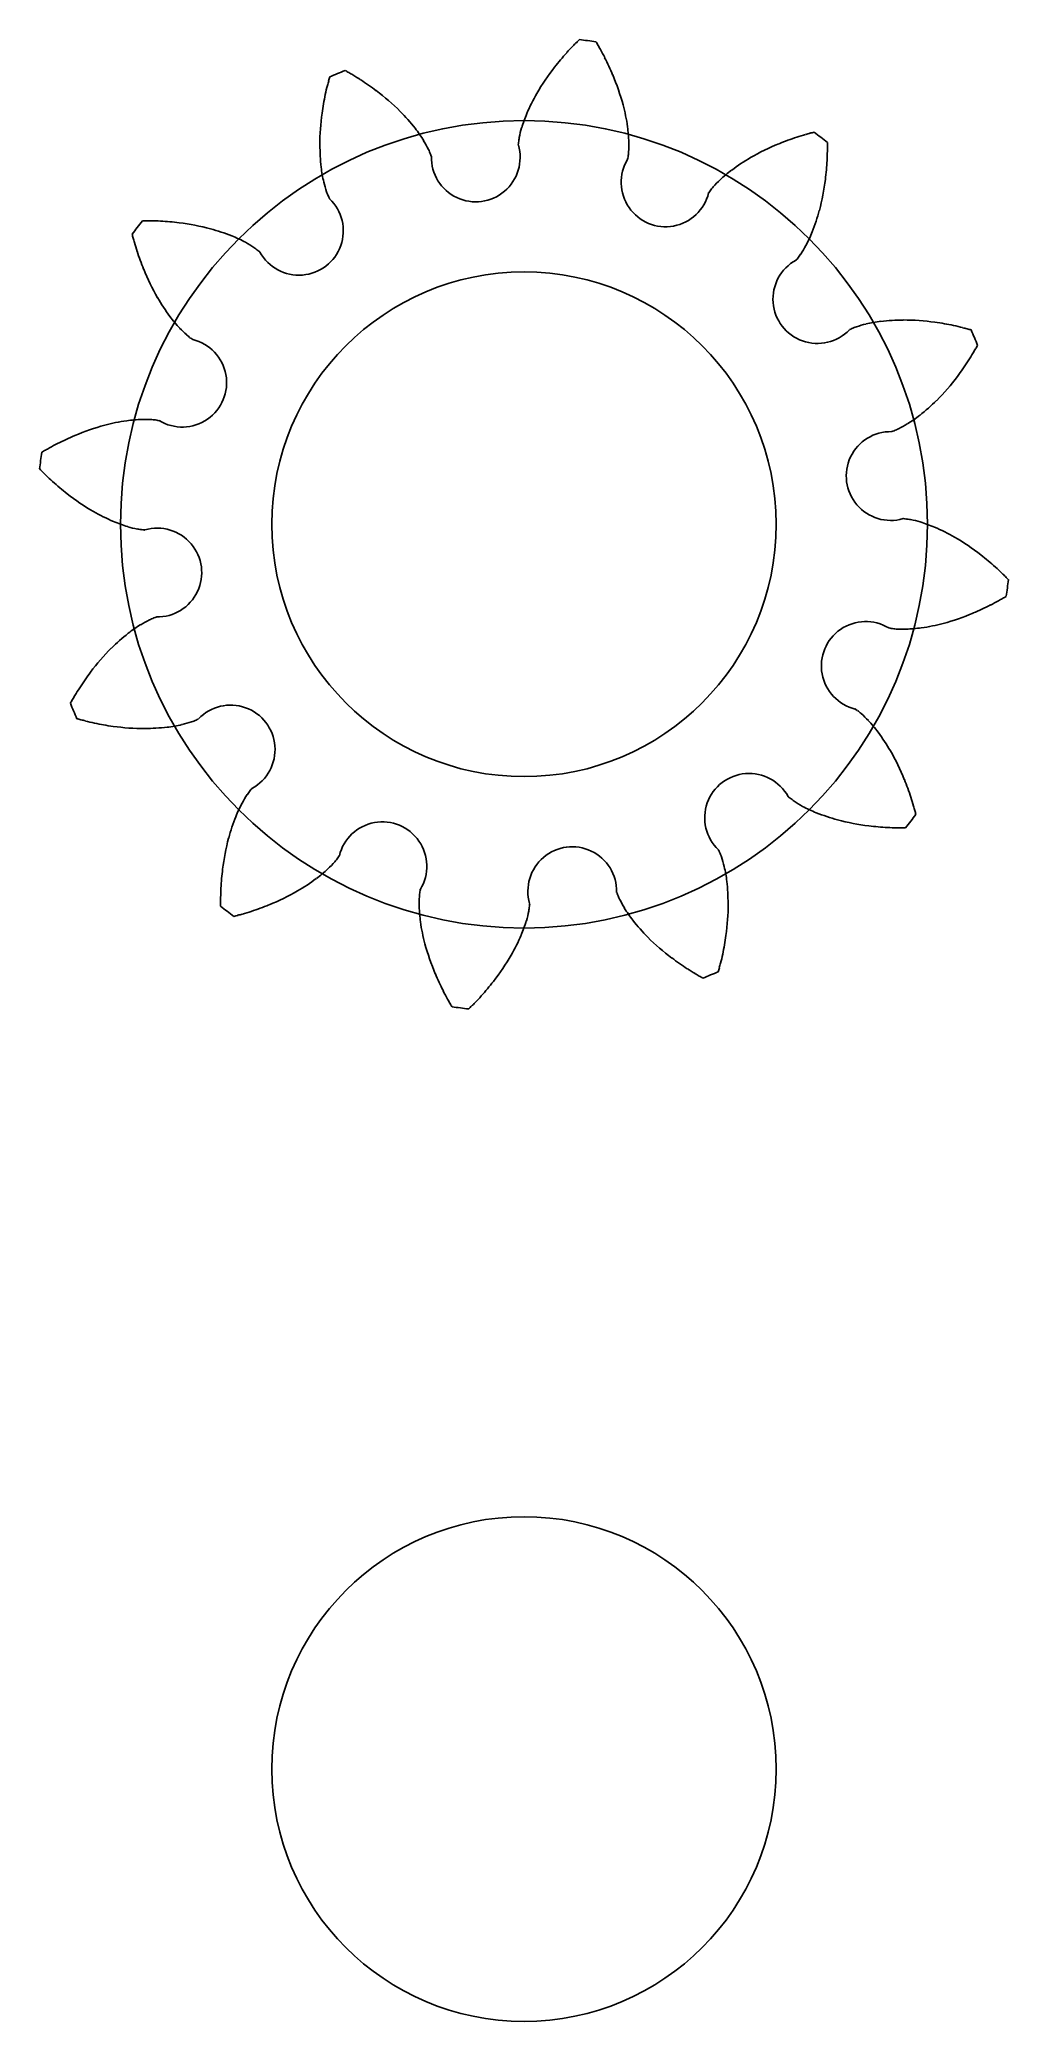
# Model space of a CAD drawing. Extents: x 71 to 129, y 35 to 153.
import ezdxf

# ---------------------------------------------------------------- set-up
doc = ezdxf.new("R2010")
doc.units = 0
doc.header["$LTSCALE"] = 25.4
doc.layers.add('DEFAULT', color=7, linetype='CONTINUOUS')

msp = doc.modelspace()

# ---------------------------------------------------------------- linework, layer by layer
at = {"layer": 'DEFAULT', "color": 7, "linetype": 'CONTINUOUS'}
for centre, radius in [((100, 124), 24), ((100, 124), 15), ((100, 50), 15)]:
    msp.add_circle(centre, radius, dxfattribs=at)
for centre, radius, start, end in [((115.01, 140.85), 16.75, 138.0944, 141.9457), ((115.56, 140.33), 17.51, 136.217, 138.023), ((115.81, 140.08), 17.86, 135.3277, 136.2037), ((115.97, 139.92), 18.08, 134.5357, 135.3251), ((100, 124), 29, 81.5116, 83.4884), ((88.7, 143.52), 18.08, 29.6749, 30.4643), ((88.89, 143.62), 17.86, 28.7963, 29.6723), ((89.2, 143.8), 17.51, 26.977, 28.783), ((100, 124), 29, 111.5116, 113.4884), ((80.45, 135.25), 18.08, 59.6749, 60.4643), ((80.56, 135.44), 17.86, 58.7963, 59.6723), ((113.77, 141.93), 15.11, 142.2749, 149.4299), ((89.86, 144.16), 16.75, 23.0543, 26.9056), ((105.31, 145.92), 17.51, 166.217, 168.023), ((105.66, 145.83), 17.86, 165.3277, 166.2037), ((105.87, 145.78), 18.08, 164.5357, 165.3251), ((80.74, 135.74), 17.51, 56.977, 58.783), ((81.14, 136.39), 16.75, 53.0543, 56.9056), ((82.06, 137.76), 15.11, 45.5701, 52.7251), ((91.34, 144.88), 15.11, 15.5701, 22.7251), ((102.96, 146.41), 15.11, 172.2749, 179.4299), ((104.57, 146.1), 16.75, 168.0944, 171.9457), ((84.17, 140.12), 11.94, 38.4392, 44.8624), ((111.12, 143.67), 11.94, 150.1376, 156.5608), ((94.35, 145.88), 11.94, 8.4392, 14.8624), ((86.31, 141.96), 9.12, 32.0963, 37.7441), ((106.16, 145.72), 6.57, 163.6181, 168.8069), ((108.58, 144.89), 9.12, 157.2559, 162.9037), ((97.12, 146.4), 9.12, 2.0963, 7.7441), ((121.79, 129.81), 18.08, 104.5357, 105.3251), ((100, 124), 29, 51.5116, 53.4884), ((99.8, 146.59), 11.94, -179.8624, -173.4392), ((88.42, 143.38), 6.57, 26.1931, 31.3819), ((90.37, 144.41), 4.37, 21.5185, 25.3529), ((97.13, 145.81), 2.64, 178.7643, 376.2357), ((102.14, 146.46), 2.48, 174.4033, 177.6861), ((100.96, 146.55), 1.3, 179.1904, 179.8148), ((104.02, 146.21), 4.37, 169.6471, 173.4815), ((101.87, 146.49), 4.37, -8.4815, -4.6471), ((99.67, 146.57), 6.57, -3.8069, 1.3819), ((120.89, 132.64), 15.11, 112.2749, 119.4299), ((121.43, 131.09), 16.75, 108.0944, 111.9457), ((121.64, 130.36), 17.51, 106.217, 108.023), ((121.74, 130.02), 17.86, 105.3277, 106.2037), ((100.54, 146.55), 17.51, -3.023, -1.217), ((100.19, 146.55), 17.86, -1.2037, -0.3277), ((99.97, 146.55), 18.08, -0.3251, 0.4643), ((96.98, 146.38), 9.12, -172.7441, -167.0963), ((92.12, 145.14), 2.48, 17.3139, 20.5967), ((93.24, 145.53), 1.3, 15.1852, 15.8096), ((108.42, 144.33), 2.64, 148.7643, 346.2357), ((103.74, 146.25), 2.48, -12.6861, -9.4033), ((104.91, 146.03), 1.3, -14.8148, -14.1904), ((117.87, 137.8), 9.12, 127.2559, 132.9037), ((119.47, 135.47), 11.94, 120.1376, 126.5608), ((101.3, 146.53), 16.75, -6.9457, -3.0944), ((94.48, 145.89), 6.57, -166.3819, -161.1931), ((92.37, 145.24), 4.37, -160.3529, -156.5185), ((113.09, 142.38), 2.48, 144.4033, 147.6861), ((114.58, 141.23), 4.37, 139.6471, 143.4815), ((116.2, 139.73), 6.57, 133.6181, 138.8069), ((102.94, 146.42), 15.11, -14.4299, -7.2749), ((86.61, 141.45), 2.64, 208.7643, 406.2357), ((90.62, 144.53), 2.48, -155.5967, -152.3139), ((89.56, 144), 1.3, -150.8096, -150.1852), ((112.1, 143.05), 1.3, 149.1904, 149.8148), ((106.04, 145.77), 11.94, -21.5608, -15.1376), ((100, 124), 29, 141.5116, 143.4884), ((77.45, 123.97), 18.08, 89.6749, 90.4643), ((77.45, 124.19), 17.86, 88.7963, 89.6723), ((77.45, 124.54), 17.51, 86.977, 88.783), ((77.47, 125.3), 16.75, 83.0543, 86.9056), ((77.58, 126.94), 15.11, 75.5701, 82.7251), ((78.23, 130.04), 11.94, 68.4392, 74.8624), ((108.71, 144.84), 9.12, -27.9037, -22.2559), ((94.19, 145.79), 18.08, -165.4643, -164.6749), ((93.98, 145.74), 17.86, -164.6723, -163.7963), ((93.64, 145.64), 17.51, -163.783, -161.977), ((92.91, 145.43), 16.75, -161.9056, -158.0543), ((79.16, 132.71), 9.12, 62.0963, 67.7441), ((80.28, 135), 6.57, 56.1931, 61.3819), ((81.45, 136.86), 4.37, 51.5185, 55.3529), ((82.6, 138.37), 2.48, 47.3139, 50.5967), ((111, 143.72), 6.57, -33.8069, -28.6181), ((91.36, 144.89), 15.11, -157.7251, -150.5701), ((83.38, 139.26), 1.3, 45.1852, 45.8096), ((117.45, 137.39), 2.64, 118.7643, 316.2357), ((115.26, 140.62), 1.3, -44.8148, -44.1904), ((114.37, 141.4), 2.48, -42.6861, -39.4033), ((112.86, 142.55), 4.37, -38.4815, -34.6471), ((88.53, 143.47), 11.94, -149.8624, -143.4392), ((86.2, 141.87), 9.12, -142.7441, -137.0963), ((84.27, 140.2), 6.57, -136.3819, -131.1931), ((120, 134.44), 1.3, 119.1904, 119.8148), ((120.53, 133.38), 2.48, 114.4033, 117.6861), ((121.24, 131.63), 4.37, 109.6471, 113.4815), ((121.89, 129.52), 6.57, 103.6181, 108.8069), ((122.38, 127.02), 9.12, 97.2559, 102.9037), ((122.59, 124.2), 11.94, 90.1376, 96.5608), ((122.41, 121.04), 15.11, 82.2749, 89.4299), ((122.1, 119.43), 16.75, 78.0944, 81.9457), ((121.92, 118.69), 17.51, 76.217, 78.023), ((121.83, 118.34), 17.86, 75.3277, 76.2037), ((121.78, 118.13), 18.08, 74.5357, 75.3251), ((100, 124), 29, 21.5116, 23.4884), ((79.67, 132.42), 2.64, 238.7643, 436.2357), ((82.77, 138.58), 4.37, -130.3529, -126.5185), ((81.62, 137.09), 2.48, -125.5967, -122.3139), ((80.95, 136.1), 1.3, -120.8096, -120.1852), ((111.44, 143.44), 17.86, -31.2037, -30.3277), ((111.25, 143.55), 18.08, -30.3251, -29.5357), ((112.39, 142.86), 16.75, -36.9457, -33.0944), ((111.74, 143.26), 17.51, -33.023, -31.217), ((113.76, 141.94), 15.11, -44.4299, -37.2749), ((116.12, 139.83), 11.94, -51.5608, -45.1376), ((79.12, 115.34), 15.11, 105.5701, 112.7251), ((78.12, 118.35), 11.94, 98.4392, 104.8624), ((77.6, 121.12), 9.12, 92.0963, 97.7441), ((77.43, 123.67), 6.57, 86.1931, 91.3819), ((77.51, 125.87), 4.37, 81.5185, 85.3529), ((77.75, 127.74), 2.48, 77.3139, 80.5967), ((77.97, 128.91), 1.3, 75.1852, 75.8096), ((120.41, 133.63), 4.37, -68.4815, -64.6471), ((119.38, 135.58), 6.57, -63.8069, -58.6181), ((117.96, 137.69), 9.12, -57.9037, -52.2559), ((80.38, 112.89), 17.86, 118.7963, 119.6723), ((80.2, 113.2), 17.51, 116.977, 118.783), ((79.84, 113.86), 16.75, 113.0543, 116.9056), ((121.81, 126.87), 2.64, 88.7643, 286.2357), ((121.53, 130.76), 1.3, -74.8148, -74.1904), ((121.14, 131.88), 2.48, -72.6861, -69.4033), ((100, 124), 29, 171.5116, 173.4884), ((84.08, 139.97), 18.08, -135.4643, -134.6749), ((80.48, 112.7), 18.08, 119.6749, 120.4643), ((83.92, 139.81), 17.86, -134.6723, -133.7963), ((83.67, 139.56), 17.51, -133.783, -131.977), ((83.15, 139.01), 16.75, -131.9056, -128.0543), ((82.07, 137.77), 15.11, -127.7251, -120.5701), ((80.33, 135.12), 11.94, -119.8624, -113.4392), ((79.11, 132.58), 9.12, -112.7441, -107.0963), ((78.28, 130.16), 6.57, -106.3819, -101.1931), ((77.79, 128.02), 4.37, -100.3529, -96.5185), ((78.19, 121.13), 2.64, 268.7643, 466.2357), ((122.55, 123.04), 1.3, 89.1904, 89.8148), ((122.46, 121.86), 2.48, 84.4033, 87.6861), ((122.21, 119.98), 4.37, 79.6471, 83.4815), ((121.72, 117.84), 6.57, 73.6181, 78.8069), ((120.89, 115.42), 9.12, 67.2559, 72.9037), ((119.67, 112.88), 11.94, 60.1376, 66.5608), ((77.54, 126.14), 2.48, -95.5967, -92.3139), ((77.45, 124.96), 1.3, -90.8096, -90.1852), ((117.93, 110.23), 15.11, 52.2749, 59.4299), ((116.85, 108.99), 16.75, 48.0944, 51.9457), ((116.33, 108.44), 17.51, 46.217, 48.023), ((116.08, 108.19), 17.86, 45.3277, 46.2037), ((115.92, 108.03), 18.08, 44.5357, 45.3251), ((100, 124), 29, -8.4884, -6.5116), ((120.16, 134.14), 16.75, -66.9457, -63.0944), ((119.8, 134.8), 17.51, -63.023, -61.217), ((119.62, 135.11), 17.86, -61.2037, -60.3277), ((119.52, 135.3), 18.08, -60.3251, -59.5357), ((82.04, 110.31), 9.12, 122.0963, 127.7441), ((80.62, 112.42), 6.57, 116.1931, 121.3819), ((79.59, 114.37), 4.37, 111.5185, 115.3529), ((78.86, 116.12), 2.48, 107.3139, 110.5967), ((78.47, 117.24), 1.3, 105.1852, 105.8096), ((120.33, 115.58), 2.64, 58.7643, 256.2357), ((122.03, 119.09), 1.3, -104.8148, -104.1904), ((122.25, 120.26), 2.48, -102.6861, -99.4033), ((122.4, 126.88), 9.12, -87.9037, -82.2559), ((121.88, 129.65), 11.94, -81.5608, -75.1376), ((120.88, 132.66), 15.11, -74.4299, -67.2749), ((83.88, 108.17), 11.94, 128.4392, 134.8624), ((122.49, 122.13), 4.37, -98.4815, -94.6471), ((122.57, 124.33), 6.57, -93.8069, -88.6181), ((86.24, 106.06), 15.11, 135.5701, 142.7251), ((88.26, 104.74), 17.51, 146.977, 148.783), ((87.61, 105.14), 16.75, 143.0543, 146.9056), ((88.75, 104.45), 18.08, 149.6749, 150.4643), ((100, 124), 29, 201.5116, 203.4884), ((88.56, 104.56), 17.86, 148.7963, 149.6723), ((82.55, 110.61), 2.64, 298.7643, 496.2357), ((78.22, 129.87), 18.08, -105.4643, -104.6749), ((78.17, 129.66), 17.86, -104.6723, -103.7963), ((78.08, 129.31), 17.51, -103.783, -101.977), ((77.9, 128.57), 16.75, -101.9056, -98.0543), ((77.59, 126.96), 15.11, -97.7251, -90.5701), ((77.41, 123.8), 11.94, -89.8624, -83.4392), ((77.62, 120.98), 9.12, -82.7441, -77.0963), ((78.11, 118.48), 6.57, -76.3819, -71.1931), ((78.76, 116.37), 4.37, -70.3529, -66.5185), ((79.47, 114.62), 2.48, -65.5967, -62.3139), ((80, 113.56), 1.3, -60.8096, -60.1852), ((119.05, 111.9), 1.3, 59.1904, 59.8148), ((118.38, 110.91), 2.48, 54.4033, 57.6861), ((117.23, 109.42), 4.37, 49.6471, 53.4815), ((115.73, 107.8), 6.57, 43.6181, 48.8069), ((113.8, 106.13), 9.12, 37.2559, 42.9037), ((111.47, 104.53), 11.94, 30.1376, 36.5608), ((108.64, 103.11), 15.11, 22.2749, 29.4299), ((113.39, 106.55), 2.64, 28.7643, 226.2357), ((107.09, 102.57), 16.75, 18.0944, 21.9457), ((91.29, 103.16), 9.12, 152.0963, 157.7441), ((89, 104.28), 6.57, 146.1931, 151.3819), ((87.14, 105.45), 4.37, 141.5185, 145.3529), ((85.63, 106.6), 2.48, 137.3139, 140.5967), ((84.74, 107.38), 1.3, 135.1852, 135.8096), ((116.62, 108.74), 1.3, -134.8148, -134.1904), ((117.4, 109.63), 2.48, -132.6861, -129.4033), ((118.55, 111.14), 4.37, -128.4815, -124.6471), ((119.72, 113), 6.57, -123.8069, -118.6181), ((120.84, 115.29), 9.12, -117.9037, -112.2559), ((106.36, 102.36), 17.51, 16.217, 18.023), ((106.02, 102.26), 17.86, 15.3277, 16.2037), ((93.96, 102.23), 11.94, 158.4392, 164.8624), ((91.58, 103.67), 2.64, 328.7643, 526.2357), ((121.77, 117.96), 11.94, -111.5608, -105.1376), ((122.42, 121.06), 15.11, -104.4299, -97.2749), ((122.53, 122.7), 16.75, -96.9457, -93.0944), ((100, 124), 29, -38.4884, -36.5116), ((105.81, 102.21), 18.08, 14.5357, 15.3251), ((97.06, 101.58), 15.11, 165.5701, 172.7251), ((122.55, 123.46), 17.51, -93.023, -91.217), ((122.55, 123.81), 17.86, -91.2037, -90.3277), ((122.55, 124.03), 18.08, -90.3251, -89.5357), ((83.8, 108.27), 6.57, -46.3819, -41.1931), ((85.42, 106.77), 4.37, -40.3529, -36.5185), ((86.91, 105.62), 2.48, -35.5967, -32.3139), ((87.9, 104.95), 1.3, -30.8096, -30.1852), ((102.87, 102.19), 2.64, -1.2357, 196.2357), ((110.44, 104), 1.3, 29.1904, 29.8148), ((109.38, 103.47), 2.48, 24.4033, 27.6861), ((107.63, 102.76), 4.37, 19.6471, 23.4815), ((105.52, 102.11), 6.57, 13.6181, 18.8069), ((98.7, 101.47), 16.75, 173.0543, 176.9056), ((80.53, 112.53), 11.94, -59.8624, -53.4392), ((82.13, 110.2), 9.12, -52.7441, -47.0963), ((103.02, 101.62), 9.12, 7.2559, 12.9037), ((100.2, 101.41), 11.94, 0.1376, 6.5608), ((99.81, 101.45), 17.86, 178.7963, 179.6723), ((100.03, 101.45), 18.08, 179.6749, 180.4643), ((99.46, 101.45), 17.51, 176.977, 178.783), ((78.57, 116.91), 16.75, -71.9056, -68.0543), ((79.11, 115.36), 15.11, -67.7251, -60.5701), ((100.33, 101.43), 6.57, 176.1931, 181.3819), ((98.13, 101.51), 4.37, 171.5185, 175.3529), ((96.26, 101.75), 2.48, 167.3139, 170.5967), ((95.09, 101.97), 1.3, 165.1852, 165.8096), ((97.86, 101.54), 2.48, -5.5967, -2.3139), ((99.04, 101.45), 1.3, -0.8096, -0.1852), ((106.76, 102.47), 1.3, -164.8148, -164.1904), ((107.88, 102.86), 2.48, -162.6861, -159.4033), ((109.63, 103.59), 4.37, -158.4815, -154.6471), ((111.58, 104.62), 6.57, -153.8069, -148.6181), ((97.04, 101.59), 15.11, -7.7251, -0.5701), ((100, 124), 29, 231.5116, 233.4884), ((78.21, 118.19), 18.08, -75.4643, -74.6749), ((78.26, 117.98), 17.86, -74.6723, -73.7963), ((78.36, 117.64), 17.51, -73.783, -71.977), ((102.88, 101.6), 9.12, -177.9037, -172.2559), ((105.65, 102.12), 11.94, -171.5608, -165.1376), ((91.42, 103.11), 9.12, -22.7441, -17.0963), ((93.84, 102.28), 6.57, -16.3819, -11.1931), ((95.98, 101.79), 4.37, -10.3529, -6.5185), ((113.69, 106.04), 9.12, -147.9037, -142.2559), ((115.83, 107.88), 11.94, -141.5608, -135.1376), ((108.66, 103.12), 15.11, -164.4299, -157.2749), ((88.88, 104.33), 11.94, -29.8624, -23.4392), ((117.94, 110.24), 15.11, -134.4299, -127.2749), ((95.43, 101.9), 16.75, -11.9056, -8.0543), ((86.23, 106.07), 15.11, -37.7251, -30.5701), ((118.86, 111.61), 16.75, -126.9457, -123.0944), ((94.34, 102.17), 17.86, -14.6723, -13.7963), ((94.69, 102.08), 17.51, -13.783, -11.977), ((110.14, 103.84), 16.75, -156.9457, -153.0944), ((84.99, 107.15), 16.75, -41.9056, -38.0543), ((119.26, 112.26), 17.51, -123.023, -121.217), ((119.44, 112.56), 17.86, -121.2037, -120.3277), ((119.55, 112.75), 18.08, -120.3251, -119.5357), ((100, 124), 29, -68.4884, -66.5116), ((94.13, 102.22), 18.08, -15.4643, -14.6749), ((110.8, 104.2), 17.51, -153.023, -151.217), ((111.11, 104.38), 17.86, -151.2037, -150.3277), ((111.3, 104.48), 18.08, -150.3251, -149.5357), ((84.19, 107.92), 17.86, -44.6723, -43.7963), ((84.44, 107.67), 17.51, -43.783, -41.977), ((100, 124), 29, 261.5116, 263.4884), ((84.03, 108.08), 18.08, -45.4643, -44.6749)]:
    msp.add_arc(centre, radius, start, end, dxfattribs=at)

doc.saveas('drawing.dxf')
